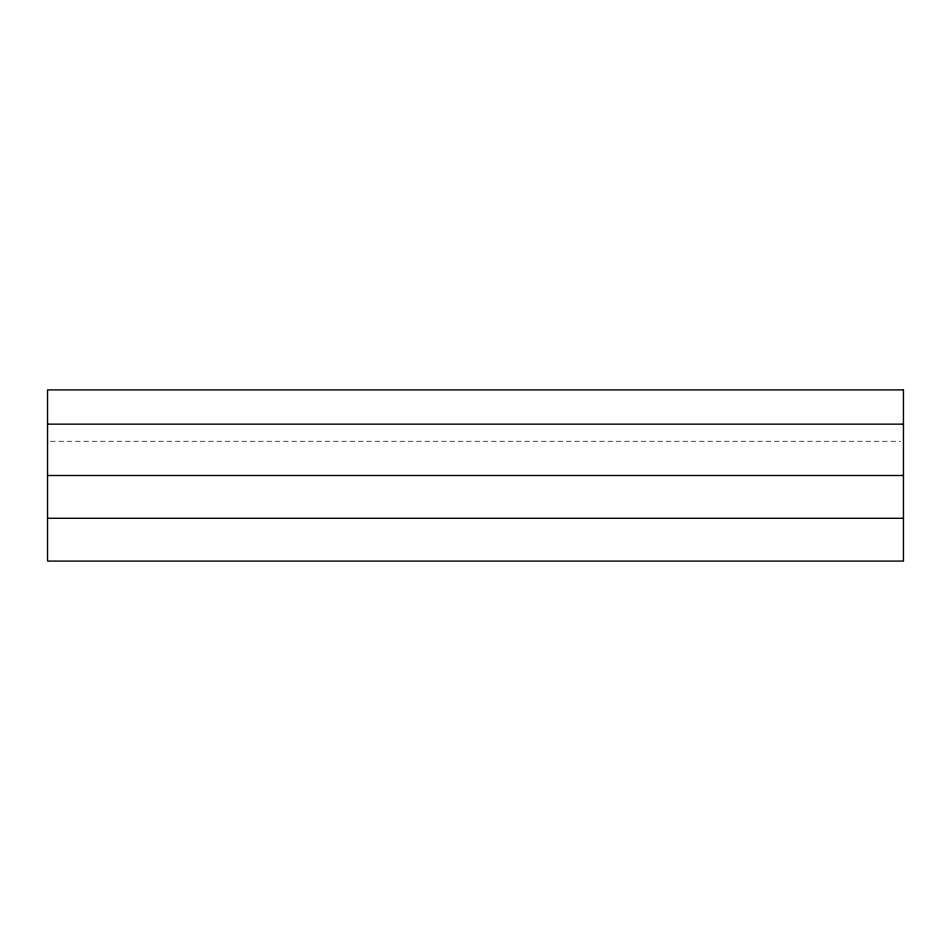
<?xml version="1.0" encoding="UTF-8"?>
<svg xmlns="http://www.w3.org/2000/svg" width="951" height="951" viewBox="0 0 951 951"><rect width="100%" height="100%" fill="white"/><g stroke="black" fill="none" stroke-linecap="round" stroke-linejoin="round"><path stroke-width="0.71" stroke-dasharray="4.75 3.57" d="M50.522 441.264L900.478 441.264"/><path stroke-width="1.43" d="M47.55 424.146L903.45 424.146M47.55 475.5L903.45 475.5M47.55 518.295L903.45 518.295M903.45 389.91L47.55 389.91L47.55 561.09L903.45 561.09L903.45 389.91"/></g></svg>
